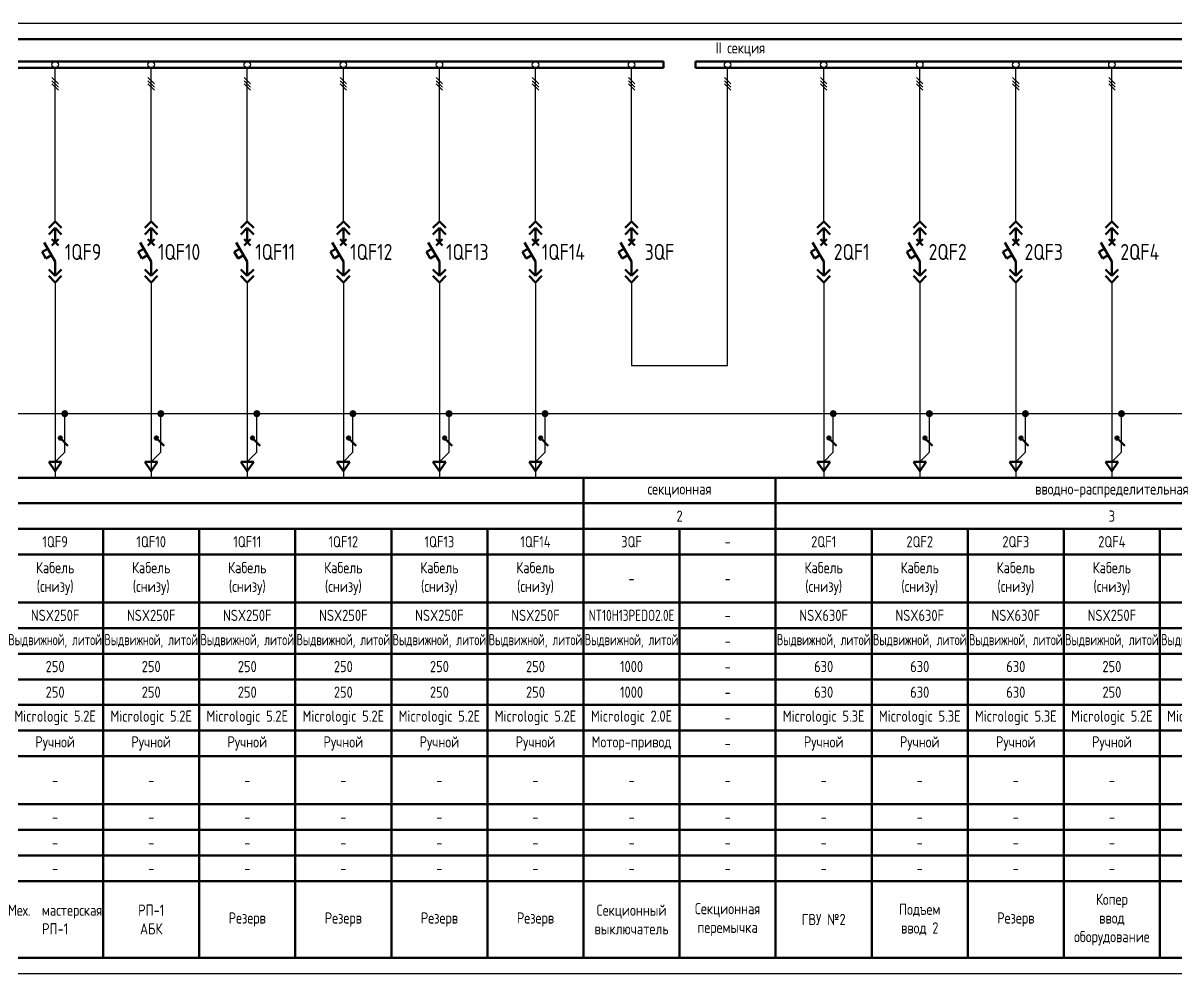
# Model space of a CAD drawing. Header units: millimetres. Extents: x 2277 to 3748, y 1808 to 2105.
# Drawn here: x 2661.9 to 3022.2, y 1808.1 to 2105.1 of the extents above; entities that cross this region are included whole.
import ezdxf
from ezdxf.enums import TextEntityAlignment as Align

# ---------------------------------------------------------------- set-up
doc = ezdxf.new("R2010")
doc.units = ezdxf.units.MM
doc.linetypes.add('K5LT_BASIC', pattern=[0])
doc.layers.add('Системный слой', color=7, linetype='Continuous')
doc.layers.add('Формат - толстая линия', color=7, linetype='Continuous', lineweight=50)
doc.styles.add('2.5', font='isocpeui.ttf', dxfattribs={"height": 2.5})
doc.styles.add('3.5', font='isocpeui.ttf', dxfattribs={"height": 3.5})
doc.styles.add('Гост А', font='', dxfattribs={"height": 2.5})
doc.styles.get('Гост А').set_extended_font_data('GOST type A')

# ---------------------------------------------------------------- blocks, each defined once
blk = doc.blocks.new('U0')
at = {"layer": 'Системный слой', "color": 150, "linetype": 'K5LT_BASIC', "lineweight": 60, "true_color": 0x0080ff}
for p, q in [((585, 285), (85, 285)), ((585, 283), (585, 285)), ((85, 283), (585, 283))]:
    blk.add_line(p, q, dxfattribs=at)
blk = doc.blocks.new('U1')
at = {"layer": 'Системный слой', "color": 150, "linetype": 'K5LT_BASIC', "lineweight": 60, "true_color": 0x0080ff}
for p, q in [((835, 285), (335, 285)), ((335, 285), (335, 283)), ((335, 283), (835, 283))]:
    blk.add_line(p, q, dxfattribs=at)
blk = doc.blocks.new('U7')
at = {"layer": 'Системный слой', "color": 150, "linetype": 'K5LT_BASIC', "lineweight": 60, "true_color": 0x0080ff}
for p, q in [((300, 155), (360, 155)), ((300, 147), (300, 155)), ((360, 147), (360, 155)), ((300, 5), (300, 147)), ((300, 147), (360, 147)), ((360, 139), (360, 147)), ((300, 139), (360, 139)), ((330, 131), (330, 139)), ((360, 131), (360, 139)), ((300, 131), (360, 131)), ((330, 116), (330, 131)), ((360, 116), (360, 131)), ((300, 116), (360, 116)), ((330, 108), (330, 116)), ((360, 108), (360, 116)), ((300, 108), (360, 108)), ((330, 100), (330, 108)), ((360, 5), (360, 108)), ((300, 100), (360, 100)), ((330, 92), (330, 100)), ((300, 92), (360, 92)), ((330, 84), (330, 92)), ((300, 84), (360, 84)), ((330, 68), (330, 84)), ((300, 76), (330, 76)), ((330, 76), (360, 76)), ((300, 68), (360, 68)), ((330, 53), (330, 68)), ((300, 53), (360, 53)), ((330, 45), (330, 53)), ((300, 45), (360, 45)), ((330, 37), (330, 45)), ((300, 37), (360, 37)), ((330, 29), (330, 37)), ((300, 29), (360, 29)), ((330, 5), (330, 29)), ((300, 5), (360, 5))]:
    blk.add_line(p, q, dxfattribs=at)
at = {"layer": 'Системный слой', "color": 7, "char_height": 2.5, "width": 30, "attachment_point": 5, "style": 'Гост А'}
for s, insert in [('{\\H1.4x;секционная}', (330, 151)), ('{\\H1.4x;2}', (330, 143)), ('{\\H1.4x;3QF}', (315, 135)), ('{\\H1.4x;-}', (345, 135)), ('{\\H1.4x;-}', (315, 123.5)), ('{\\H1.4x;-}', (345, 123.5)), ('{\\H1.4x;\\W0.9;NT10H13PEDO2.0E}', (315, 112)), ('{\\H1.4x;-}', (345, 112)), ('{\\H1.4x;\\W0.85;Выдвижной, литой}', (315, 104)), ('{\\H1.4x;-}', (345, 104)), ('{\\H1.4x;1000}', (315, 96)), ('{\\H1.4x;-}', (345, 96)), ('{\\H1.4x;1000}', (315, 88)), ('{\\H1.4x;-}', (345, 88)), ('{\\H1.4x;Micrologic 2.0E}', (315, 80)), ('{\\H1.4x;-}', (345, 80)), ('{\\H1.4x;Мотор-привод}', (315, 72)), ('{\\H1.4x;-}', (345, 72)), ('{\\H1.4x;-}', (315, 60.5)), ('{\\H1.4x;-}', (345, 60.5)), ('{\\H1.4x;-}', (315, 49)), ('{\\H1.4x;-}', (345, 49)), ('{\\H1.4x;-}', (315, 41)), ('{\\H1.4x;-}', (345, 41)), ('{\\H1.4x;-}', (315, 33)), ('{\\H1.4x;-}', (345, 33)), ('{\\H1.4x;Секционный выключатель}', (315, 17)), ('{\\H1.4x;Секционная перемычка}', (345, 17))]:
    blk.add_mtext(s, dxfattribs=dict(at, insert=insert))
blk = doc.blocks.new('U8')
at = {"layer": 'Системный слой', "color": 150, "linetype": 'K5LT_BASIC', "lineweight": 60, "true_color": 0x0080ff}
for p, q in [((120, 155), (540, 155)), ((540, 147), (540, 155)), ((120, 147), (540, 147)), ((540, 139), (540, 147)), ((150, 139), (540, 139)), ((390, 131), (390, 139)), ((420, 131), (420, 139)), ((450, 131), (450, 139)), ((480, 131), (480, 139)), ((510, 131), (510, 139)), ((540, 131), (540, 139)), ((150, 131), (540, 131)), ((390, 116), (390, 131)), ((420, 116), (420, 131)), ((450, 116), (450, 131)), ((480, 116), (480, 131)), ((510, 116), (510, 131)), ((540, 116), (540, 131)), ((150, 116), (540, 116)), ((390, 108), (390, 116)), ((420, 108), (420, 116)), ((450, 108), (450, 116)), ((480, 108), (480, 116)), ((510, 108), (510, 116)), ((540, 108), (540, 116)), ((150, 108), (540, 108)), ((390, 100), (390, 108)), ((420, 100), (420, 108)), ((450, 100), (450, 108)), ((480, 100), (480, 108)), ((510, 100), (510, 108)), ((540, 100), (540, 108)), ((270, 100), (540, 100)), ((390, 92), (390, 100)), ((420, 92), (420, 100)), ((450, 92), (450, 100)), ((480, 92), (480, 100)), ((510, 92), (510, 100)), ((540, 92), (540, 100)), ((270, 92), (540, 92)), ((390, 84), (390, 92)), ((420, 84), (420, 92)), ((450, 84), (450, 92)), ((480, 84), (480, 92)), ((510, 84), (510, 92)), ((540, 84), (540, 92)), ((270, 84), (540, 84)), ((390, 68), (390, 84)), ((420, 68), (420, 84)), ((450, 68), (450, 84)), ((480, 68), (480, 84)), ((510, 68), (510, 84)), ((540, 68), (540, 84)), ((270, 76), (540, 76)), ((270, 68), (540, 68)), ((390, 53), (390, 68)), ((420, 53), (420, 68)), ((450, 53), (450, 68)), ((480, 53), (480, 68)), ((510, 53), (510, 68)), ((540, 53), (540, 68)), ((270, 53), (540, 53)), ((390, 45), (390, 53)), ((420, 45), (420, 53)), ((450, 45), (450, 53)), ((480, 45), (480, 53)), ((510, 45), (510, 53)), ((540, 45), (540, 53)), ((270, 45), (540, 45)), ((390, 37), (390, 45)), ((420, 37), (420, 45)), ((450, 37), (450, 45)), ((480, 37), (480, 45)), ((510, 37), (510, 45)), ((540, 37), (540, 45)), ((270, 37), (540, 37)), ((390, 29), (390, 37)), ((420, 29), (420, 37)), ((450, 29), (450, 37)), ((480, 29), (480, 37)), ((510, 29), (510, 37)), ((540, 29), (540, 37)), ((270, 29), (540, 29)), ((390, 5), (390, 29)), ((420, 5), (420, 29)), ((450, 5), (450, 29)), ((480, 5), (480, 29)), ((510, 5), (510, 29)), ((540, 5), (540, 29)), ((150, 5), (540, 5))]:
    blk.add_line(p, q, dxfattribs=at)
at = {"layer": 'Системный слой', "color": 7, "char_height": 2.5, "width": 30, "attachment_point": 5, "style": 'Гост А'}
for s, insert in [('{\\H1.4x;1QF9}', (375, 135)), ('{\\H1.4x;1QF10}', (405, 135)), ('{\\H1.4x;1QF11}', (435, 135)), ('{\\H1.4x;1QF12}', (465, 135)), ('{\\H1.4x;1QF13}', (495, 135)), ('{\\H1.4x;1QF14}', (525, 135)), ('{\\H1.4x;Кабель\\P(снизу)}', (375, 123.5)), ('{\\H1.4x;Кабель\\P(снизу)}', (405, 123.5)), ('{\\H1.4x;Кабель\\P(снизу)}', (435, 123.5)), ('{\\H1.4x;Кабель\\P(снизу)}', (465, 123.5)), ('{\\H1.4x;Кабель\\P(снизу)}', (495, 123.5)), ('{\\H1.4x;Кабель\\P(снизу)}', (525, 123.5)), ('{\\H1.4x;NSX250F}', (375, 112)), ('{\\H1.4x;NSX250F}', (405, 112)), ('{\\H1.4x;NSX250F}', (435, 112)), ('{\\H1.4x;NSX250F}', (465, 112)), ('{\\H1.4x;NSX250F}', (495, 112)), ('{\\H1.4x;NSX250F}', (525, 112)), ('{\\H1.4x;\\W0.85;Выдвижной, литой}', (375, 104)), ('{\\H1.4x;\\W0.85;Выдвижной, литой}', (405, 104)), ('{\\H1.4x;\\W0.85;Выдвижной, литой}', (435, 104)), ('{\\H1.4x;\\W0.85;Выдвижной, литой}', (465, 104)), ('{\\H1.4x;\\W0.85;Выдвижной, литой}', (495, 104)), ('{\\H1.4x;\\W0.85;Выдвижной, литой}', (525, 104)), ('{\\H1.4x;250}', (375, 96)), ('{\\H1.4x;250}', (405, 96)), ('{\\H1.4x;250}', (435, 96)), ('{\\H1.4x;250}', (465, 96)), ('{\\H1.4x;250}', (495, 96)), ('{\\H1.4x;250}', (525, 96)), ('{\\H1.4x;250}', (375, 88)), ('{\\H1.4x;250}', (405, 88)), ('{\\H1.4x;250}', (435, 88)), ('{\\H1.4x;250}', (465, 88)), ('{\\H1.4x;250}', (495, 88)), ('{\\H1.4x;250}', (525, 88)), ('{\\H1.4x;Micrologic 5.2E}', (375, 80)), ('{\\H1.4x;Micrologic 5.2E}', (405, 80)), ('{\\H1.4x;Micrologic 5.2E}', (435, 80)), ('{\\H1.4x;Micrologic 5.2E}', (465, 80)), ('{\\H1.4x;Micrologic 5.2E}', (495, 80)), ('{\\H1.4x;Micrologic 5.2E}', (525, 80)), ('{\\H1.4x;\\W1;Ручной}', (375, 72)), ('{\\H1.4x;\\W1;Ручной}', (405, 72)), ('{\\H1.4x;\\W1;Ручной}', (435, 72)), ('{\\H1.4x;\\W1;Ручной}', (465, 72)), ('{\\H1.4x;\\W1;Ручной}', (495, 72)), ('{\\H1.4x;\\W1;Ручной}', (525, 72)), ('{\\H1.4x;\\W1;-}', (375, 60.5)), ('{\\H1.4x;\\W1;-}', (405, 60.5)), ('{\\H1.4x;\\W1;-}', (435, 60.5)), ('{\\H1.4x;\\W1;-}', (465, 60.5)), ('{\\H1.4x;\\W1;-}', (495, 60.5)), ('{\\H1.4x;\\W1;-}', (525, 60.5)), ('{\\H1.4x;\\W1;-}', (375, 49)), ('{\\H1.4x;\\W1;-}', (405, 49)), ('{\\H1.4x;\\W1;-}', (435, 49)), ('{\\H1.4x;\\W1;-}', (465, 49)), ('{\\H1.4x;\\W1;-}', (495, 49)), ('{\\H1.4x;\\W1;-}', (525, 49)), ('{\\H1.4x;\\W1;-}', (375, 41)), ('{\\H1.4x;\\W1;-}', (405, 41)), ('{\\H1.4x;\\W1;-}', (435, 41)), ('{\\H1.4x;\\W1;-}', (465, 41)), ('{\\H1.4x;\\W1;-}', (495, 41)), ('{\\H1.4x;\\W1;-}', (525, 41)), ('{\\H1.4x;\\W1;-}', (375, 33)), ('{\\H1.4x;\\W1;-}', (405, 33)), ('{\\H1.4x;\\W1;-}', (435, 33)), ('{\\H1.4x;\\W1;-}', (465, 33)), ('{\\H1.4x;\\W1;-}', (495, 33)), ('{\\H1.4x;\\W1;-}', (525, 33)), ('{\\H1.4x;Мех.  мастерская РП-1}', (375, 17)), ('{\\H1.4x;РП-1\\PАБК}', (405, 17)), ('{\\H1.4x;Резерв}', (435, 17)), ('{\\H1.4x;Резерв}', (465, 17)), ('{\\H1.4x;Резерв}', (495, 17)), ('{\\H1.4x;Резерв}', (525, 17))]:
    blk.add_mtext(s, dxfattribs=dict(at, insert=insert))
blk = doc.blocks.new('U48')
at = {"layer": 'Системный слой', "color": 150, "linetype": 'K5LT_BASIC', "lineweight": 60, "true_color": 0x0080ff}
for p, q in [((315, 235), (313, 233)), ((315, 235), (317, 233)), ((315, 233), (313, 231)), ((315, 233), (317, 231))]:
    blk.add_line(p, q, dxfattribs=at)
blk = doc.blocks.new('U49')
at = {"layer": 'Системный слой', "color": 150, "linetype": 'K5LT_BASIC', "lineweight": 60, "true_color": 0x0080ff}
for p, q in [((315, 218), (313, 220)), ((315, 218), (317, 220)), ((315, 216), (313, 218)), ((315, 216), (317, 218))]:
    blk.add_line(p, q, dxfattribs=at)
blk = doc.blocks.new('U50')
at = {"layer": 'Системный слой', "color": 150, "linetype": 'K5LT_BASIC', "lineweight": 60, "true_color": 0x0080ff}
for p, q in [((315, 233), (315, 228.5)), ((315, 222.5), (311.54, 228.5)), ((314, 229.5), (316, 227.5)), ((314, 227.5), (316, 229.5)), ((312.69, 226.5), (310.96, 225.5)), ((312.12, 223.5), (310.96, 225.5)), ((313.85, 224.5), (312.12, 223.5)), ((315, 222.5), (315, 218))]:
    blk.add_line(p, q, dxfattribs=at)
blk = doc.blocks.new('U51')
at = {"layer": 'Системный слой', "color": 150, "linetype": 'K5LT_BASIC', "lineweight": 60, "true_color": 0x0080ff}
for p, q in [((375, 233), (375, 228.5)), ((375, 222.5), (371.54, 228.5)), ((374, 229.5), (376, 227.5)), ((374, 227.5), (376, 229.5)), ((372.69, 226.5), (370.96, 225.5)), ((372.12, 223.5), (370.96, 225.5)), ((373.85, 224.5), (372.12, 223.5)), ((375, 222.5), (375, 218))]:
    blk.add_line(p, q, dxfattribs=at)
blk = doc.blocks.new('U52')
at = {"layer": 'Системный слой', "color": 150, "linetype": 'K5LT_BASIC', "lineweight": 60, "true_color": 0x0080ff}
for p, q in [((375, 157), (373, 160)), ((373, 160), (377, 160)), ((377, 160), (375, 157))]:
    blk.add_line(p, q, dxfattribs=at)
blk = doc.blocks.new('U53')
at = {"layer": 'Системный слой', "true_color": 0x0000ff}
blk.add_hatch(color=5, dxfattribs=at).paths.add_polyline_path([(378.75, 175), (378.53, 175.53), (378, 175.75), (377.47, 175.53), (377.25, 175), (377.47, 174.47), (378, 174.25), (378.53, 174.47)])
at = {"layer": 'Системный слой', "color": 150, "linetype": 'K5LT_BASIC', "lineweight": 60, "true_color": 0x0080ff}
blk.add_circle((378, 175), 0.75, dxfattribs=at)
blk = doc.blocks.new('U54')
at = {"layer": 'Системный слой', "true_color": 0x0000ff}
blk.add_hatch(color=5, dxfattribs=at).paths.add_polyline_path([(376.15, 167.53), (376.4, 167.82), (376.79, 167.85), (377.08, 167.6), (377.1, 167.21), (376.85, 166.92), (376.47, 166.9), (376.18, 167.15)])
at = {"layer": 'Системный слой', "color": 150, "linetype": 'K5LT_BASIC', "lineweight": 60, "true_color": 0x0080ff}
blk.add_line((379, 165), (376.63, 167.37), dxfattribs=at)
blk.add_circle((376.63, 167.37), 0.5, dxfattribs=at)
blk = doc.blocks.new('U55')
at = {"layer": 'Системный слой', "color": 150, "linetype": 'K5LT_BASIC', "lineweight": 60, "true_color": 0x0080ff}
for p, q in [((405, 233), (405, 228.5)), ((405, 222.5), (401.54, 228.5)), ((404, 229.5), (406, 227.5)), ((404, 227.5), (406, 229.5)), ((402.69, 226.5), (400.96, 225.5)), ((402.12, 223.5), (400.96, 225.5)), ((403.85, 224.5), (402.12, 223.5)), ((405, 222.5), (405, 218))]:
    blk.add_line(p, q, dxfattribs=at)
blk = doc.blocks.new('U56')
at = {"layer": 'Системный слой', "color": 150, "linetype": 'K5LT_BASIC', "lineweight": 60, "true_color": 0x0080ff}
for p, q in [((405, 157), (403, 160)), ((403, 160), (407, 160)), ((407, 160), (405, 157))]:
    blk.add_line(p, q, dxfattribs=at)
blk = doc.blocks.new('U57')
at = {"layer": 'Системный слой', "true_color": 0x0000ff}
blk.add_hatch(color=5, dxfattribs=at).paths.add_polyline_path([(408.75, 175), (408.53, 175.53), (408, 175.75), (407.47, 175.53), (407.25, 175), (407.47, 174.47), (408, 174.25), (408.53, 174.47)])
at = {"layer": 'Системный слой', "color": 150, "linetype": 'K5LT_BASIC', "lineweight": 60, "true_color": 0x0080ff}
blk.add_circle((408, 175), 0.75, dxfattribs=at)
blk = doc.blocks.new('U58')
at = {"layer": 'Системный слой', "true_color": 0x0000ff}
blk.add_hatch(color=5, dxfattribs=at).paths.add_polyline_path([(406.15, 167.53), (406.4, 167.82), (406.79, 167.85), (407.08, 167.6), (407.1, 167.21), (406.85, 166.92), (406.47, 166.9), (406.18, 167.15)])
at = {"layer": 'Системный слой', "color": 150, "linetype": 'K5LT_BASIC', "lineweight": 60, "true_color": 0x0080ff}
blk.add_line((409, 165), (406.63, 167.37), dxfattribs=at)
blk.add_circle((406.63, 167.37), 0.5, dxfattribs=at)
blk = doc.blocks.new('U59')
at = {"layer": 'Системный слой', "color": 150, "linetype": 'K5LT_BASIC', "lineweight": 60, "true_color": 0x0080ff}
for p, q in [((435, 233), (435, 228.5)), ((435, 222.5), (431.54, 228.5)), ((434, 229.5), (436, 227.5)), ((434, 227.5), (436, 229.5)), ((432.69, 226.5), (430.96, 225.5)), ((432.12, 223.5), (430.96, 225.5)), ((433.85, 224.5), (432.12, 223.5)), ((435, 222.5), (435, 218))]:
    blk.add_line(p, q, dxfattribs=at)
blk = doc.blocks.new('U60')
at = {"layer": 'Системный слой', "color": 150, "linetype": 'K5LT_BASIC', "lineweight": 60, "true_color": 0x0080ff}
for p, q in [((435, 157), (433, 160)), ((433, 160), (437, 160)), ((437, 160), (435, 157))]:
    blk.add_line(p, q, dxfattribs=at)
blk = doc.blocks.new('U61')
at = {"layer": 'Системный слой', "true_color": 0x0000ff}
blk.add_hatch(color=5, dxfattribs=at).paths.add_polyline_path([(438.75, 175), (438.53, 175.53), (438, 175.75), (437.47, 175.53), (437.25, 175), (437.47, 174.47), (438, 174.25), (438.53, 174.47)])
at = {"layer": 'Системный слой', "color": 150, "linetype": 'K5LT_BASIC', "lineweight": 60, "true_color": 0x0080ff}
blk.add_circle((438, 175), 0.75, dxfattribs=at)
blk = doc.blocks.new('U62')
at = {"layer": 'Системный слой', "true_color": 0x0000ff}
blk.add_hatch(color=5, dxfattribs=at).paths.add_polyline_path([(436.15, 167.53), (436.4, 167.82), (436.79, 167.85), (437.08, 167.6), (437.1, 167.21), (436.85, 166.92), (436.47, 166.9), (436.18, 167.15)])
at = {"layer": 'Системный слой', "color": 150, "linetype": 'K5LT_BASIC', "lineweight": 60, "true_color": 0x0080ff}
blk.add_line((439, 165), (436.63, 167.37), dxfattribs=at)
blk.add_circle((436.63, 167.37), 0.5, dxfattribs=at)
blk = doc.blocks.new('U63')
at = {"layer": 'Системный слой', "color": 150, "linetype": 'K5LT_BASIC', "lineweight": 60, "true_color": 0x0080ff}
for p, q in [((465, 233), (465, 228.5)), ((465, 222.5), (461.54, 228.5)), ((464, 229.5), (466, 227.5)), ((464, 227.5), (466, 229.5)), ((462.69, 226.5), (460.96, 225.5)), ((462.12, 223.5), (460.96, 225.5)), ((463.85, 224.5), (462.12, 223.5)), ((465, 222.5), (465, 218))]:
    blk.add_line(p, q, dxfattribs=at)
blk = doc.blocks.new('U64')
at = {"layer": 'Системный слой', "color": 150, "linetype": 'K5LT_BASIC', "lineweight": 60, "true_color": 0x0080ff}
for p, q in [((465, 157), (463, 160)), ((463, 160), (467, 160)), ((467, 160), (465, 157))]:
    blk.add_line(p, q, dxfattribs=at)
blk = doc.blocks.new('U65')
at = {"layer": 'Системный слой', "true_color": 0x0000ff}
blk.add_hatch(color=5, dxfattribs=at).paths.add_polyline_path([(468.75, 175), (468.53, 175.53), (468, 175.75), (467.47, 175.53), (467.25, 175), (467.47, 174.47), (468, 174.25), (468.53, 174.47)])
at = {"layer": 'Системный слой', "color": 150, "linetype": 'K5LT_BASIC', "lineweight": 60, "true_color": 0x0080ff}
blk.add_circle((468, 175), 0.75, dxfattribs=at)
blk = doc.blocks.new('U66')
at = {"layer": 'Системный слой', "true_color": 0x0000ff}
blk.add_hatch(color=5, dxfattribs=at).paths.add_polyline_path([(466.15, 167.53), (466.4, 167.82), (466.79, 167.85), (467.08, 167.6), (467.1, 167.21), (466.85, 166.92), (466.47, 166.9), (466.18, 167.15)])
at = {"layer": 'Системный слой', "color": 150, "linetype": 'K5LT_BASIC', "lineweight": 60, "true_color": 0x0080ff}
blk.add_line((469, 165), (466.63, 167.37), dxfattribs=at)
blk.add_circle((466.63, 167.37), 0.5, dxfattribs=at)
blk = doc.blocks.new('U110')
at = {"layer": 'Системный слой', "color": 150, "linetype": 'K5LT_BASIC', "lineweight": 60, "true_color": 0x0080ff}
for p, q in [((375, 235), (373, 233)), ((375, 235), (377, 233)), ((375, 233), (373, 231)), ((375, 233), (377, 231))]:
    blk.add_line(p, q, dxfattribs=at)
blk = doc.blocks.new('U111')
at = {"layer": 'Системный слой', "color": 150, "linetype": 'K5LT_BASIC', "lineweight": 60, "true_color": 0x0080ff}
for p, q in [((375, 218), (373, 220)), ((375, 218), (377, 220)), ((375, 216), (373, 218)), ((375, 216), (377, 218))]:
    blk.add_line(p, q, dxfattribs=at)
blk = doc.blocks.new('U112')
at = {"layer": 'Системный слой', "color": 150, "linetype": 'K5LT_BASIC', "lineweight": 60, "true_color": 0x0080ff}
for p, q in [((405, 235), (403, 233)), ((405, 235), (407, 233)), ((405, 233), (403, 231)), ((405, 233), (407, 231))]:
    blk.add_line(p, q, dxfattribs=at)
blk = doc.blocks.new('U113')
at = {"layer": 'Системный слой', "color": 150, "linetype": 'K5LT_BASIC', "lineweight": 60, "true_color": 0x0080ff}
for p, q in [((405, 218), (403, 220)), ((405, 218), (407, 220)), ((405, 216), (403, 218)), ((405, 216), (407, 218))]:
    blk.add_line(p, q, dxfattribs=at)
blk = doc.blocks.new('U114')
at = {"layer": 'Системный слой', "color": 150, "linetype": 'K5LT_BASIC', "lineweight": 60, "true_color": 0x0080ff}
for p, q in [((435, 235), (433, 233)), ((435, 235), (437, 233)), ((435, 233), (433, 231)), ((435, 233), (437, 231))]:
    blk.add_line(p, q, dxfattribs=at)
blk = doc.blocks.new('U115')
at = {"layer": 'Системный слой', "color": 150, "linetype": 'K5LT_BASIC', "lineweight": 60, "true_color": 0x0080ff}
for p, q in [((435, 218), (433, 220)), ((435, 218), (437, 220)), ((435, 216), (433, 218)), ((435, 216), (437, 218))]:
    blk.add_line(p, q, dxfattribs=at)
blk = doc.blocks.new('U116')
at = {"layer": 'Системный слой', "color": 150, "linetype": 'K5LT_BASIC', "lineweight": 60, "true_color": 0x0080ff}
for p, q in [((465, 235), (463, 233)), ((465, 235), (467, 233)), ((465, 233), (463, 231)), ((465, 233), (467, 231))]:
    blk.add_line(p, q, dxfattribs=at)
blk = doc.blocks.new('U117')
at = {"layer": 'Системный слой', "color": 150, "linetype": 'K5LT_BASIC', "lineweight": 60, "true_color": 0x0080ff}
for p, q in [((465, 218), (463, 220)), ((465, 218), (467, 220)), ((465, 216), (463, 218)), ((465, 216), (467, 218))]:
    blk.add_line(p, q, dxfattribs=at)
blk = doc.blocks.new('U11')
at = {"layer": 'Системный слой', "color": 150, "linetype": 'K5LT_BASIC', "lineweight": 60, "true_color": 0x0080ff}
for p, q in [((360, 155), (420, 155)), ((360, 147), (360, 155)), ((420, 155), (780, 155)), ((360, 5), (360, 147)), ((360, 147), (420, 147)), ((420, 147), (780, 147)), ((360, 139), (390, 139)), ((390, 139), (780, 139)), ((390, 5), (390, 139)), ((420, 131), (420, 139)), ((450, 131), (450, 139)), ((480, 131), (480, 139)), ((360, 131), (390, 131)), ((390, 131), (780, 131)), ((420, 116), (420, 131)), ((450, 116), (450, 131)), ((480, 116), (480, 131)), ((360, 116), (390, 116)), ((390, 116), (780, 116)), ((420, 108), (420, 116)), ((450, 108), (450, 116)), ((480, 108), (480, 116)), ((360, 108), (390, 108)), ((390, 108), (780, 108)), ((420, 5), (420, 108)), ((450, 5), (450, 108)), ((480, 5), (480, 108)), ((360, 100), (390, 100)), ((390, 100), (420, 100)), ((420, 100), (450, 100)), ((450, 100), (480, 100)), ((480, 100), (780, 100)), ((360, 92), (390, 92)), ((390, 92), (420, 92)), ((420, 92), (450, 92)), ((450, 92), (480, 92)), ((480, 92), (780, 92)), ((360, 84), (390, 84)), ((390, 84), (420, 84)), ((420, 84), (450, 84)), ((450, 84), (480, 84)), ((480, 84), (780, 84)), ((360, 76), (390, 76)), ((390, 76), (420, 76)), ((420, 76), (450, 76)), ((450, 76), (480, 76)), ((480, 76), (510, 76)), ((360, 68), (390, 68)), ((390, 68), (420, 68)), ((420, 68), (450, 68)), ((450, 68), (480, 68)), ((480, 68), (780, 68)), ((360, 53), (390, 53)), ((390, 53), (420, 53)), ((420, 53), (450, 53)), ((450, 53), (480, 53)), ((480, 53), (780, 53)), ((360, 45), (390, 45)), ((390, 45), (420, 45)), ((420, 45), (450, 45)), ((450, 45), (480, 45)), ((480, 45), (780, 45)), ((360, 37), (390, 37)), ((390, 37), (420, 37)), ((420, 37), (450, 37)), ((450, 37), (480, 37)), ((480, 37), (780, 37)), ((360, 29), (390, 29)), ((390, 29), (420, 29)), ((420, 29), (450, 29)), ((450, 29), (480, 29)), ((480, 29), (780, 29)), ((360, 5), (390, 5)), ((390, 5), (780, 5))]:
    blk.add_line(p, q, dxfattribs=at)
at = {"layer": 'Системный слой', "color": 7, "char_height": 2.5, "width": 30, "attachment_point": 5, "style": 'Гост А'}
for s, insert in [('{\\H1.4x;вводно-распределительная}', (465, 151)), ('{\\H1.4x;3}', (465, 143)), ('{\\H1.4x;2QF1}', (375, 135)), ('{\\H1.4x;2QF2}', (405, 135)), ('{\\H1.4x;2QF3}', (435, 135)), ('{\\H1.4x;2QF4}', (465, 135)), ('{\\H1.4x;Кабель\\P(снизу)}', (375, 123.5)), ('{\\H1.4x;Кабель\\P(снизу)}', (405, 123.5)), ('{\\H1.4x;Кабель\\P(снизу)}', (435, 123.5)), ('{\\H1.4x;Кабель\\P(снизу)}', (465, 123.5)), ('{\\H1.4x;NSX630F}', (375, 112)), ('{\\H1.4x;NSX630F}', (405, 112)), ('{\\H1.4x;NSX630F}', (435, 112)), ('{\\H1.4x;NSX250F}', (465, 112)), ('{\\H1.4x;\\W0.85;Выдвижной, литой}', (375, 104)), ('{\\H1.4x;\\W0.85;Выдвижной, литой}', (405, 104)), ('{\\H1.4x;\\W0.85;Выдвижной, литой}', (435, 104)), ('{\\H1.4x;\\W0.85;Выдвижной, литой}', (465, 104)), ('{\\H1.4x;\\W0.85;Выдвижной, литой}', (495, 104)), ('{\\H1.4x;630}', (375, 96)), ('{\\H1.4x;630}', (405, 96)), ('{\\H1.4x;630}', (435, 96)), ('{\\H1.4x;250}', (465, 96)), ('{\\H1.4x;630}', (375, 88)), ('{\\H1.4x;630}', (405, 88)), ('{\\H1.4x;630}', (435, 88)), ('{\\H1.4x;250}', (465, 88)), ('{\\H1.4x;Micrologic 5.3E}', (375, 80)), ('{\\H1.4x;Micrologic 5.3E}', (405, 80)), ('{\\H1.4x;Micrologic 5.3E}', (435, 80)), ('{\\H1.4x;Micrologic 5.2E}', (465, 80)), ('{\\H1.4x;Micrologic 5.2E}', (495, 80)), ('{\\H1.4x;\\W1;Ручной}', (375, 72)), ('{\\H1.4x;\\W1;Ручной}', (405, 72)), ('{\\H1.4x;\\W1;Ручной}', (435, 72)), ('{\\H1.4x;\\W1;Ручной}', (465, 72)), ('{\\H1.4x;\\W1;-}', (375, 60.5)), ('{\\H1.4x;\\W1;-}', (405, 60.5)), ('{\\H1.4x;\\W1;-}', (435, 60.5)), ('{\\H1.4x;\\W1;-}', (465, 60.5)), ('{\\H1.4x;\\W1;-}', (375, 49)), ('{\\H1.4x;\\W1;-}', (405, 49)), ('{\\H1.4x;\\W1;-}', (435, 49)), ('{\\H1.4x;\\W1;-}', (465, 49)), ('{\\H1.4x;\\W1;-}', (375, 41)), ('{\\H1.4x;\\W1;-}', (405, 41)), ('{\\H1.4x;\\W1;-}', (435, 41)), ('{\\H1.4x;\\W1;-}', (465, 41)), ('{\\H1.4x;\\W1;-}', (375, 33)), ('{\\H1.4x;\\W1;-}', (405, 33)), ('{\\H1.4x;\\W1;-}', (435, 33)), ('{\\H1.4x;\\W1;-}', (465, 33)), ('{\\H1.4x;Подъем\\Pввод 2}', (405, 17)), ('{\\H1.4x;Копер\\Pввод оборудование}', (465, 17)), ('{\\H1.4x;ГВУ №2}', (375, 17)), ('{\\H1.4x;Резерв}', (435, 17))]:
    blk.add_mtext(s, dxfattribs=dict(at, insert=insert))
blk = doc.blocks.new('U40')
at = {"layer": 'Системный слой', "color": 150, "linetype": 'K5LT_BASIC', "lineweight": 60, "true_color": 0x0080ff}
for p, q in [((285, 233), (285, 228.5)), ((285, 222.5), (281.54, 228.5)), ((284, 229.5), (286, 227.5)), ((284, 227.5), (286, 229.5)), ((282.69, 226.5), (280.96, 225.5)), ((282.12, 223.5), (280.96, 225.5)), ((283.85, 224.5), (282.12, 223.5)), ((285, 222.5), (285, 218))]:
    blk.add_line(p, q, dxfattribs=at)
blk = doc.blocks.new('U41')
at = {"layer": 'Системный слой', "color": 150, "linetype": 'K5LT_BASIC', "lineweight": 60, "true_color": 0x0080ff}
for p, q in [((285, 157), (283, 160)), ((283, 160), (287, 160)), ((287, 160), (285, 157))]:
    blk.add_line(p, q, dxfattribs=at)
blk = doc.blocks.new('U42')
at = {"layer": 'Системный слой', "true_color": 0x0000ff}
blk.add_hatch(color=5, dxfattribs=at).paths.add_polyline_path([(288.75, 175), (288.53, 175.53), (288, 175.75), (287.47, 175.53), (287.25, 175), (287.47, 174.47), (288, 174.25), (288.53, 174.47)])
at = {"layer": 'Системный слой', "color": 150, "linetype": 'K5LT_BASIC', "lineweight": 60, "true_color": 0x0080ff}
blk.add_circle((288, 175), 0.75, dxfattribs=at)
blk = doc.blocks.new('U47')
at = {"layer": 'Системный слой', "true_color": 0x0000ff}
blk.add_hatch(color=5, dxfattribs=at).paths.add_polyline_path([(286.15, 167.53), (286.4, 167.82), (286.79, 167.85), (287.08, 167.6), (287.1, 167.21), (286.85, 166.92), (286.47, 166.9), (286.18, 167.15)])
at = {"layer": 'Системный слой', "color": 150, "linetype": 'K5LT_BASIC', "lineweight": 60, "true_color": 0x0080ff}
blk.add_line((289, 165), (286.63, 167.37), dxfattribs=at)
blk.add_circle((286.63, 167.37), 0.5, dxfattribs=at)
blk = doc.blocks.new('U108')
at = {"layer": 'Системный слой', "color": 150, "linetype": 'K5LT_BASIC', "lineweight": 60, "true_color": 0x0080ff}
for p, q in [((285, 235), (283, 233)), ((285, 235), (287, 233)), ((285, 233), (283, 231)), ((285, 233), (287, 231))]:
    blk.add_line(p, q, dxfattribs=at)
blk = doc.blocks.new('U109')
at = {"layer": 'Системный слой', "color": 150, "linetype": 'K5LT_BASIC', "lineweight": 60, "true_color": 0x0080ff}
for p, q in [((285, 218), (283, 220)), ((285, 218), (287, 220)), ((285, 216), (283, 218)), ((285, 216), (287, 218))]:
    blk.add_line(p, q, dxfattribs=at)
blk = doc.blocks.new('*U124')
at = {"color": 0, "linetype": 'ByBlock', "lineweight": -2}
blk.add_lwpolyline([(0, 297), (1471, 297), (1471, 0), (0, 0)], close=True, dxfattribs=at)
at = {"layer": 'Формат - толстая линия'}
blk.add_lwpolyline([(20, 292), (1466, 292), (1466, 5), (20, 5)], close=True, dxfattribs=at)
at = {"color": 0, "linetype": 'ByBlock', "lineweight": -2, "ltscale": 100}
for tag, height, style, p in [('№', 3.5, '3.5', (1461, 288.5)), ('ДОКУМЕНТ', 3.5, '3.5', (1406, 55)), ('ОБЪЕКТ_СТРОИТЕЛЬСТВА', 2.5, '2.5', (1406, 42.5)), ('ЗДАНИЕ(СООРУЖЕНИЕ)', 2.5, '2.5', (1381, 27.5)), ('СТАДИЯ', 3.5, '3.5', (1423.5, 25)), ('ЛИСТ', 3.5, '3.5', (1438.5, 25)), ('ЛИСТОВ', 3.5, '3.5', (1456, 25)), ('ИЗОБРАЖЕНИЯ_ЛИСТА', 2.5, '2.5', (1381, 12.5)), ('ОРГАНИЗАЦИЯ', 2.5, '2.5', (1441, 12.5))]:
    blk.add_attdef(tag, text='', height=height, dxfattribs=dict(at, style=style)).set_placement(p, align=Align.MIDDLE_CENTER)
at = {"color": 0, "linetype": 'ByBlock', "lineweight": -2, "ltscale": 100, "style": '2.5'}
for tag, p in [('ГИП', (1301.2, 31.25)), ('НАЧ.ОТД.', (1301.2, 26.25)), ('ИСПОЛН.', (1301.2, 21.25)), ('Н.КОНТР.', (1301.2, 11.25)), ('ФОРМАТ', (1421, 1.5))]:
    blk.add_attdef(tag, p, '', height=2.5, dxfattribs=at)
at = {"color": 0, "linetype": 'ByBlock', "lineweight": -2, "ltscale": 100, "style": '2.5', "width": 0.8}
for tag, p in [('ДАТА_1', (1341, 32.5)), ('ДАТА_2', (1341, 27.5)), ('ДАТА_3', (1341, 22.5)), ('ДАТА_4', (1341, 12.5))]:
    blk.add_attdef(tag, text='', height=2.5, dxfattribs=at).set_placement(p, align=Align.MIDDLE_CENTER)

msp = doc.modelspace()

# ---------------------------------------------------------------- linework, layer by layer
at = {"layer": 'Системный слой', "color": 150, "true_color": 0x0080ff}
for p, q in [((2671.9, 2043.08), (2671.9, 2091.08)), ((2701.9, 2043.08), (2701.9, 2091.08)), ((2731.9, 2043.08), (2731.9, 2091.08)), ((2761.9, 2043.08), (2761.9, 2091.08)), ((2791.9, 2043.08), (2791.9, 2091.08)), ((2821.9, 2043.08), (2821.9, 2091.08)), ((2851.9, 2043.08), (2851.9, 2091.08)), ((2881.9, 2043.08), (2881.9, 2091.08)), ((2911.9, 2043.08), (2911.9, 2091.08)), ((2941.9, 2043.08), (2941.9, 2091.08)), ((2971.9, 2043.08), (2971.9, 2091.08)), ((3001.9, 2043.08), (3001.9, 2091.08)), ((2672.9, 2086.08), (2670.9, 2088.08)), ((2672.9, 2085.08), (2670.9, 2087.08)), ((2702.9, 2086.08), (2700.9, 2088.08)), ((2702.9, 2085.08), (2700.9, 2087.08)), ((2732.9, 2086.08), (2730.9, 2088.08)), ((2732.9, 2085.08), (2730.9, 2087.08)), ((2762.9, 2086.08), (2760.9, 2088.08)), ((2762.9, 2085.08), (2760.9, 2087.08)), ((2792.9, 2086.08), (2790.9, 2088.08)), ((2792.9, 2085.08), (2790.9, 2087.08)), ((2822.9, 2086.08), (2820.9, 2088.08)), ((2822.9, 2085.08), (2820.9, 2087.08)), ((2852.9, 2086.08), (2850.9, 2088.08)), ((2852.9, 2085.08), (2850.9, 2087.08)), ((2882.9, 2086.08), (2880.9, 2088.08)), ((2882.9, 2085.08), (2880.9, 2087.08)), ((2912.9, 2086.08), (2910.9, 2088.08)), ((2912.9, 2085.08), (2910.9, 2087.08)), ((2942.9, 2086.08), (2940.9, 2088.08)), ((2942.9, 2085.08), (2940.9, 2087.08)), ((2972.9, 2086.08), (2970.9, 2088.08)), ((2972.9, 2085.08), (2970.9, 2087.08)), ((3002.9, 2086.08), (3000.9, 2088.08)), ((3002.9, 2085.08), (3000.9, 2087.08)), ((2672.9, 2084.08), (2670.9, 2086.08)), ((2702.9, 2084.08), (2700.9, 2086.08)), ((2732.9, 2084.08), (2730.9, 2086.08)), ((2762.9, 2084.08), (2760.9, 2086.08)), ((2792.9, 2084.08), (2790.9, 2086.08)), ((2822.9, 2084.08), (2820.9, 2086.08)), ((2852.9, 2084.08), (2850.9, 2086.08)), ((2882.9, 2084.08), (2880.9, 2086.08)), ((2912.9, 2084.08), (2910.9, 2086.08)), ((2942.9, 2084.08), (2940.9, 2086.08)), ((2972.9, 2084.08), (2970.9, 2086.08)), ((3002.9, 2084.08), (3000.9, 2086.08)), ((2881.9, 1998.08), (2881.9, 2043.08)), ((2671.9, 2024.08), (2671.9, 1963.08)), ((2701.9, 2024.08), (2701.9, 1963.08)), ((2731.9, 2024.08), (2731.9, 1963.08)), ((2761.9, 2024.08), (2761.9, 1963.08)), ((2791.9, 2024.08), (2791.9, 1963.08)), ((2821.9, 2024.08), (2821.9, 1963.08)), ((2851.9, 2024.08), (2851.9, 1998.08)), ((2911.9, 2024.08), (2911.9, 1963.08)), ((2941.9, 2024.08), (2941.9, 1963.08)), ((2971.9, 2024.08), (2971.9, 1963.08)), ((3001.9, 2024.08), (3001.9, 1963.08)), ((2851.9, 1998.08), (2881.9, 1998.08)), ((2674.9, 1971.08), (2674.9, 1983.08)), ((2704.9, 1971.08), (2704.9, 1983.08)), ((2734.9, 1971.08), (2734.9, 1983.08)), ((2764.9, 1971.08), (2764.9, 1983.08)), ((2794.9, 1971.08), (2794.9, 1983.08)), ((2824.9, 1971.08), (2824.9, 1983.08)), ((2914.9, 1971.08), (2914.9, 1983.08)), ((2944.9, 1971.08), (2944.9, 1983.08)), ((2974.9, 1971.08), (2974.9, 1983.08)), ((3004.9, 1971.08), (3004.9, 1983.08)), ((2671.9, 1968.08), (2674.9, 1971.08)), ((2701.9, 1968.08), (2704.9, 1971.08)), ((2731.9, 1968.08), (2734.9, 1971.08)), ((2761.9, 1968.08), (2764.9, 1971.08)), ((2791.9, 1968.08), (2794.9, 1971.08)), ((2821.9, 1968.08), (2824.9, 1971.08)), ((2911.9, 1968.08), (2914.9, 1971.08)), ((2941.9, 1968.08), (2944.9, 1971.08)), ((2971.9, 1968.08), (2974.9, 1971.08)), ((3001.9, 1968.08), (3004.9, 1971.08))]:
    msp.add_line(p, q, dxfattribs=at)
at = {"layer": 'Системный слой', "color": 5, "true_color": 0x0000ff}
msp.add_line((2358.9, 1983.08), (3376.9, 1983.08), dxfattribs=at)
at = {"layer": 'Системный слой', "color": 150, "true_color": 0x0080ff}
for centre in [(2671.9, 2092.08), (2701.9, 2092.08), (2731.9, 2092.08), (2761.9, 2092.08), (2791.9, 2092.08), (2821.9, 2092.08), (2851.9, 2092.08), (2881.9, 2092.08), (2911.9, 2092.08), (2941.9, 2092.08), (2971.9, 2092.08), (3001.9, 2092.08)]:
    msp.add_circle(centre, 1, dxfattribs=at)

# ---------------------------------------------------------------- block references
for name, p in [('*U124', (2276.9, 1808.08)), ('U11', (2536.9, 1808.08))]:
    msp.add_blockref(name, p)
at = {"layer": 'Системный слой'}
for name, p in [('U0', (2276.9, 1808.08)), ('U1', (2536.9, 1808.08)), ('U108', (2386.9, 1808.08)), ('U108', (2416.9, 1808.08)), ('U108', (2446.9, 1808.08)), ('U108', (2476.9, 1808.08)), ('U108', (2506.9, 1808.08)), ('U108', (2536.9, 1808.08)), ('U48', (2536.9, 1808.08)), ('U110', (2536.9, 1808.08)), ('U112', (2536.9, 1808.08)), ('U114', (2536.9, 1808.08)), ('U116', (2536.9, 1808.08)), ('U40', (2386.9, 1808.08)), ('U40', (2416.9, 1808.08)), ('U40', (2446.9, 1808.08)), ('U40', (2476.9, 1808.08)), ('U40', (2506.9, 1808.08)), ('U40', (2536.9, 1808.08)), ('U50', (2536.9, 1808.08)), ('U51', (2536.9, 1808.08)), ('U55', (2536.9, 1808.08)), ('U59', (2536.9, 1808.08)), ('U63', (2536.9, 1808.08)), ('U109', (2386.9, 1808.08)), ('U109', (2416.9, 1808.08)), ('U109', (2446.9, 1808.08)), ('U109', (2476.9, 1808.08)), ('U109', (2506.9, 1808.08)), ('U109', (2536.9, 1808.08)), ('U49', (2536.9, 1808.08)), ('U111', (2536.9, 1808.08)), ('U113', (2536.9, 1808.08)), ('U115', (2536.9, 1808.08)), ('U117', (2536.9, 1808.08)), ('U42', (2386.9, 1808.08)), ('U42', (2416.9, 1808.08)), ('U42', (2446.9, 1808.08)), ('U42', (2476.9, 1808.08)), ('U42', (2506.9, 1808.08)), ('U42', (2536.9, 1808.08)), ('U53', (2536.9, 1808.08)), ('U57', (2536.9, 1808.08)), ('U61', (2536.9, 1808.08)), ('U65', (2536.9, 1808.08)), ('U47', (2386.9, 1808.08)), ('U47', (2416.9, 1808.08)), ('U47', (2446.9, 1808.08)), ('U47', (2476.9, 1808.08)), ('U47', (2506.9, 1808.08)), ('U47', (2536.9, 1808.08)), ('U54', (2536.9, 1808.08)), ('U58', (2536.9, 1808.08)), ('U62', (2536.9, 1808.08)), ('U66', (2536.9, 1808.08)), ('U41', (2386.9, 1808.08)), ('U41', (2416.9, 1808.08)), ('U41', (2446.9, 1808.08)), ('U41', (2476.9, 1808.08)), ('U41', (2506.9, 1808.08)), ('U41', (2536.9, 1808.08)), ('U52', (2536.9, 1808.08)), ('U56', (2536.9, 1808.08)), ('U60', (2536.9, 1808.08)), ('U64', (2536.9, 1808.08)), ('U8', (2296.9, 1808.08)), ('U7', (2536.9, 1808.08))]:
    msp.add_blockref(name, p, dxfattribs=at)

# ---------------------------------------------------------------- texts
at = {"layer": 'Системный слой', "color": 7, "char_height": 2.5, "attachment_point": 5, "style": 'Гост А'}
for s, insert in [('{\\H1.4x;II секция}', (2885.9, 2096.87)), ('{\\H2x;1QF9}', (2680.62, 2033.58)), ('{\\H2x;1QF10}', (2710.62, 2033.58)), ('{\\H2x;1QF11}', (2740.62, 2033.58)), ('{\\H2x;1QF12}', (2770.62, 2033.58)), ('{\\H2x;1QF13}', (2800.62, 2033.58)), ('{\\H2x;1QF14}', (2830.62, 2033.58)), ('{\\H2x;3QF}', (2860.62, 2033.58)), ('{\\H2x;2QF1}', (2920.62, 2033.58)), ('{\\H2x;2QF2}', (2950.62, 2033.58)), ('{\\H2x;2QF3}', (2980.62, 2033.58)), ('{\\H2x;2QF4}', (3010.62, 2033.58))]:
    msp.add_mtext(s, dxfattribs=dict(at, insert=insert))

doc.saveas('drawing.dxf')
